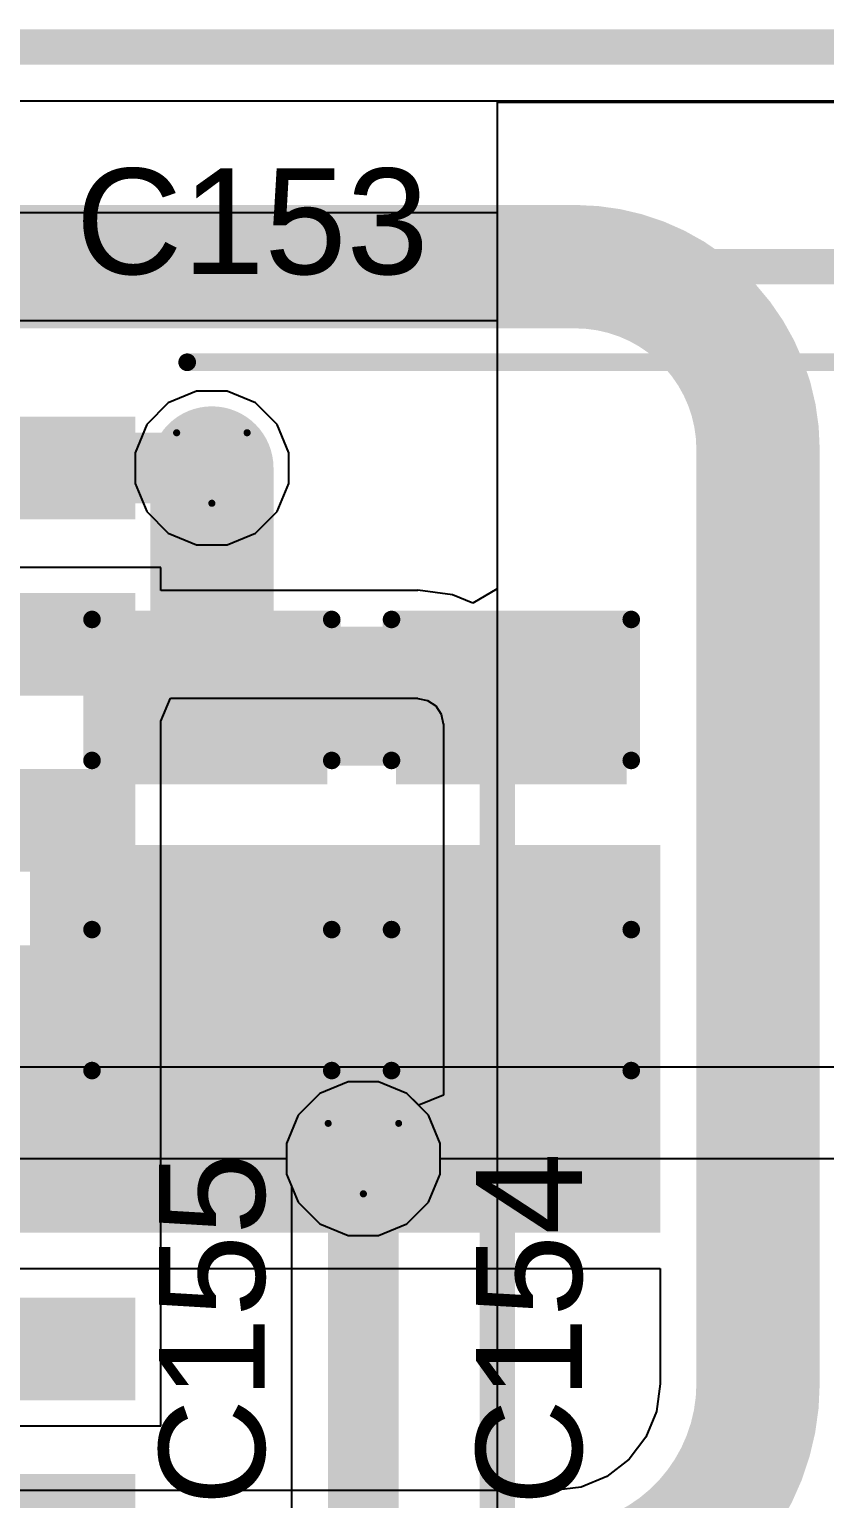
# Model space of a CAD drawing. Header units: inches. Extents: x 0 to 5359, y 0 to 5098.
# Drawn here: x 41.99 to 47.72, y 109.54 to 120.13 of the extents above; entities that cross this region are included whole.
import ezdxf

# ---------------------------------------------------------------- set-up
doc = ezdxf.new("R2010")
doc.units = ezdxf.units.IN
for name, color, linetype in [('Board Outline', 216, 'Continuous'), ('Bottom Layer', 5, 'Continuous'), ('Bottom Overlay', 54, 'Continuous'), ('Bottom Paste', 16, 'Continuous'), ('Bottom Solder', 6, 'Continuous'), ('Drill Drawing', 1, 'Continuous'), ('Layer 1', 16, 'Continuous'), ('Layer 2', 76, 'Continuous'), ('Top Layer', 1, 'Continuous'), ('Top Overlay', 2, 'Continuous'), ('Top Paste', 8, 'Continuous'), ('Top Solder', 216, 'Continuous'), ('Via Holes', 16, 'Continuous')]:
    doc.layers.add(name, color=color, linetype=linetype)
doc.styles.add('Arial', font='', dxfattribs={"height": 0.2})
doc.styles.get('Arial').set_extended_font_data('Arial')

# ---------------------------------------------------------------- blocks, each defined once
blk = doc.blocks.new('SOIC_16_300____B_9')
at = {"layer": 'Bottom Layer'}
for points in [[(-5.7, 4.745), (-4.05, 4.745), (-4.05, 4.145), (-5.7, 4.145)], [(4.05, 4.745), (5.7, 4.745), (5.7, 4.145), (4.05, 4.145)], [(-5.7, 3.475), (-4.05, 3.475), (-4.05, 2.875), (-5.7, 2.875)], [(4.05, 3.475), (5.7, 3.475), (5.7, 2.875), (4.05, 2.875)], [(-5.7, 2.205), (-4.05, 2.205), (-4.05, 1.605), (-5.7, 1.605)], [(4.05, 2.205), (5.7, 2.205), (5.7, 1.605), (4.05, 1.605)], [(-5.7, 0.935), (-4.05, 0.935), (-4.05, 0.335), (-5.7, 0.335)], [(4.05, 0.935), (5.7, 0.935), (5.7, 0.335), (4.05, 0.335)], [(-5.7, -0.335), (-4.05, -0.335), (-4.05, -0.935), (-5.7, -0.935)], [(4.05, -0.335), (5.7, -0.335), (5.7, -0.935), (4.05, -0.935)], [(-5.7, -1.605), (-4.05, -1.605), (-4.05, -2.205), (-5.7, -2.205)], [(4.05, -1.605), (5.7, -1.605), (5.7, -2.205), (4.05, -2.205)], [(-5.7, -2.875), (-4.05, -2.875), (-4.05, -3.475), (-5.7, -3.475)], [(4.05, -2.875), (5.7, -2.875), (5.7, -3.475), (4.05, -3.475)], [(-5.7, -4.145), (-4.05, -4.145), (-4.05, -4.745), (-5.7, -4.745)], [(4.05, -4.145), (5.7, -4.145), (5.7, -4.745), (4.05, -4.745)]]:
    blk.add_hatch(color=5, dxfattribs=at).paths.add_polyline_path(points)
at = {"layer": 'Bottom Overlay'}
blk.add_hatch(color=54, dxfattribs=at).paths.add_polyline_path([(-3.962, -4.775), (-3.607, -4.775), (-3.607, -4.115), (-3.962, -4.115)])
at = {"layer": 'Bottom Paste'}
for points in [[(-5.7, 4.745), (-4.05, 4.745), (-4.05, 4.145), (-5.7, 4.145)], [(4.05, 4.745), (5.7, 4.745), (5.7, 4.145), (4.05, 4.145)], [(-5.7, 3.475), (-4.05, 3.475), (-4.05, 2.875), (-5.7, 2.875)], [(4.05, 3.475), (5.7, 3.475), (5.7, 2.875), (4.05, 2.875)], [(-5.7, 2.205), (-4.05, 2.205), (-4.05, 1.605), (-5.7, 1.605)], [(4.05, 2.205), (5.7, 2.205), (5.7, 1.605), (4.05, 1.605)], [(-5.7, 0.935), (-4.05, 0.935), (-4.05, 0.335), (-5.7, 0.335)], [(4.05, 0.935), (5.7, 0.935), (5.7, 0.335), (4.05, 0.335)], [(-5.7, -0.335), (-4.05, -0.335), (-4.05, -0.935), (-5.7, -0.935)], [(4.05, -0.335), (5.7, -0.335), (5.7, -0.935), (4.05, -0.935)], [(-5.7, -1.605), (-4.05, -1.605), (-4.05, -2.205), (-5.7, -2.205)], [(4.05, -1.605), (5.7, -1.605), (5.7, -2.205), (4.05, -2.205)], [(-5.7, -2.875), (-4.05, -2.875), (-4.05, -3.475), (-5.7, -3.475)], [(4.05, -2.875), (5.7, -2.875), (5.7, -3.475), (4.05, -3.475)], [(-5.7, -4.145), (-4.05, -4.145), (-4.05, -4.745), (-5.7, -4.745)], [(4.05, -4.145), (5.7, -4.145), (5.7, -4.745), (4.05, -4.745)]]:
    blk.add_hatch(color=16, dxfattribs=at).paths.add_polyline_path(points)
at = {"layer": 'Bottom Solder'}
for points in [[(-5.77, 4.815), (-3.98, 4.815), (-3.98, 4.075), (-5.77, 4.075)], [(3.98, 4.815), (5.77, 4.815), (5.77, 4.075), (3.98, 4.075)], [(-5.77, 3.545), (-3.98, 3.545), (-3.98, 2.805), (-5.77, 2.805)], [(3.98, 3.545), (5.77, 3.545), (5.77, 2.805), (3.98, 2.805)], [(-5.77, 2.275), (-3.98, 2.275), (-3.98, 1.535), (-5.77, 1.535)], [(3.98, 2.275), (5.77, 2.275), (5.77, 1.535), (3.98, 1.535)], [(-5.77, 1.005), (-3.98, 1.005), (-3.98, 0.265), (-5.77, 0.265)], [(3.98, 1.005), (5.77, 1.005), (5.77, 0.265), (3.98, 0.265)], [(-5.77, -0.265), (-3.98, -0.265), (-3.98, -1.005), (-5.77, -1.005)], [(3.98, -0.265), (5.77, -0.265), (5.77, -1.005), (3.98, -1.005)], [(-5.77, -1.535), (-3.98, -1.535), (-3.98, -2.275), (-5.77, -2.275)], [(3.98, -1.535), (5.77, -1.535), (5.77, -2.275), (3.98, -2.275)], [(-5.77, -2.805), (-3.98, -2.805), (-3.98, -3.545), (-5.77, -3.545)], [(3.98, -2.805), (5.77, -2.805), (5.77, -3.545), (3.98, -3.545)], [(-5.77, -4.075), (-3.98, -4.075), (-3.98, -4.815), (-5.77, -4.815)], [(3.98, -4.075), (5.77, -4.075), (5.77, -4.815), (3.98, -4.815)]]:
    blk.add_hatch(color=6, dxfattribs=at).paths.add_polyline_path(points)
at = {"layer": 'Bottom Overlay'}
for points in [[(-3.607, 5.207, 0.127, 0.127, 0), (3.835, 5.207, 0.127, 0.127, 0)], [(-6.002, -4.343, 0.2, 0.2, 0), (-5.875, -4.47, 0.2, 0.2, 0)], [(-6.002, -4.597, 0.2, 0.2, 0), (-6.002, -4.343, 0.2, 0.2, 0)], [(-6.002, -4.597, 0.2, 0.2, 0), (-5.875, -4.47, 0.2, 0.2, 0)], [(-3.607, -5.207, 0.127, 0.127, 0), (3.835, -5.207, 0.127, 0.127, 0)]]:
    blk.add_lwpolyline(points, format="xyseb", dxfattribs=at)
for points in [[(-3.639, 5.207, 0.0635, 0.0635, 1), (-3.575, 5.207, 0.0635, 0.0635, 1)], [(3.804, 5.207, 0.0635, 0.0635, 1), (3.867, 5.207, 0.0635, 0.0635, 1)], [(-6.052, -4.343, 0.1, 0.1, 1), (-5.952, -4.343, 0.1, 0.1, 1)], [(-6.052, -4.343, 0.1, 0.1, 1), (-5.952, -4.343, 0.1, 0.1, 1)], [(-5.925, -4.47, 0.1, 0.1, 1), (-5.825, -4.47, 0.1, 0.1, 1)], [(-5.925, -4.47, 0.1, 0.1, 1), (-5.825, -4.47, 0.1, 0.1, 1)], [(-6.052, -4.597, 0.1, 0.1, 1), (-5.952, -4.597, 0.1, 0.1, 1)], [(-6.052, -4.597, 0.1, 0.1, 1), (-5.952, -4.597, 0.1, 0.1, 1)], [(-3.639, -5.207, 0.0635, 0.0635, 1), (-3.575, -5.207, 0.0635, 0.0635, 1)], [(3.804, -5.207, 0.0635, 0.0635, 1), (3.867, -5.207, 0.0635, 0.0635, 1)]]:
    blk.add_lwpolyline(points, format="xyseb", close=True, dxfattribs=at)
blk = doc.blocks.new('C___0805_29')
at = {"layer": 'Top Layer'}
for points in [[(-1.524, 0.762), (-0.508, 0.762), (-0.508, -0.762), (-1.524, -0.762)], [(0.508, 0.762), (1.524, 0.762), (1.524, -0.762), (0.508, -0.762)]]:
    blk.add_hatch(color=1, dxfattribs=at).paths.add_polyline_path(points)
at = {"layer": 'Top Paste'}
for points in [[(-1.524, 0.762), (-0.508, 0.762), (-0.508, -0.762), (-1.524, -0.762)], [(0.508, 0.762), (1.524, 0.762), (1.524, -0.762), (0.508, -0.762)]]:
    blk.add_hatch(color=8, dxfattribs=at).paths.add_polyline_path(points)
at = {"layer": 'Top Solder'}
for points in [[(-1.594, 0.832), (-0.438, 0.832), (-0.438, -0.832), (-1.594, -0.832)], [(0.438, 0.832), (1.594, 0.832), (1.594, -0.832), (0.438, -0.832)]]:
    blk.add_hatch(color=216, dxfattribs=at).paths.add_polyline_path(points)
at = {"layer": 'Top Overlay'}
for points in [[(-1.626, -0.864, 0.127, 0.127, 0), (-1.626, 0.864, 0.127, 0.127, 0)], [(-0.61, 0.864, 0.127, 0.127, 0), (-1.626, 0.864, 0.127, 0.127, 0)], [(1.626, 0.864, 0.127, 0.127, 0), (0.61, 0.864, 0.127, 0.127, 0)], [(1.626, -0.864, 0.127, 0.127, 0), (1.626, 0.864, 0.127, 0.127, 0)], [(-0.61, -0.864, 0.127, 0.127, 0), (-1.626, -0.864, 0.127, 0.127, 0)], [(1.626, -0.864, 0.127, 0.127, 0), (0.61, -0.864, 0.127, 0.127, 0)]]:
    blk.add_lwpolyline(points, format="xyseb", dxfattribs=at)
for points in [[(-1.657, 0.864, 0.0635, 0.0635, 1), (-1.594, 0.864, 0.0635, 0.0635, 1)], [(-1.657, 0.864, 0.0635, 0.0635, 1), (-1.594, 0.864, 0.0635, 0.0635, 1)], [(-0.641, 0.864, 0.0635, 0.0635, 1), (-0.578, 0.864, 0.0635, 0.0635, 1)], [(0.578, 0.864, 0.0635, 0.0635, 1), (0.641, 0.864, 0.0635, 0.0635, 1)], [(1.594, 0.864, 0.0635, 0.0635, 1), (1.657, 0.864, 0.0635, 0.0635, 1)], [(1.594, 0.864, 0.0635, 0.0635, 1), (1.657, 0.864, 0.0635, 0.0635, 1)], [(-1.657, -0.864, 0.0635, 0.0635, 1), (-1.594, -0.864, 0.0635, 0.0635, 1)], [(-1.657, -0.864, 0.0635, 0.0635, 1), (-1.594, -0.864, 0.0635, 0.0635, 1)], [(-0.641, -0.864, 0.0635, 0.0635, 1), (-0.578, -0.864, 0.0635, 0.0635, 1)], [(0.578, -0.864, 0.0635, 0.0635, 1), (0.641, -0.864, 0.0635, 0.0635, 1)], [(1.594, -0.864, 0.0635, 0.0635, 1), (1.657, -0.864, 0.0635, 0.0635, 1)], [(1.594, -0.864, 0.0635, 0.0635, 1), (1.657, -0.864, 0.0635, 0.0635, 1)]]:
    blk.add_lwpolyline(points, format="xyseb", close=True, dxfattribs=at)
blk = doc.blocks.new('C___0805_30')
at = {"layer": 'Top Layer'}
for points in [[(-1.524, 0.762), (-0.508, 0.762), (-0.508, -0.762), (-1.524, -0.762)], [(0.508, 0.762), (1.524, 0.762), (1.524, -0.762), (0.508, -0.762)]]:
    blk.add_hatch(color=1, dxfattribs=at).paths.add_polyline_path(points)
at = {"layer": 'Top Paste'}
for points in [[(-1.524, 0.762), (-0.508, 0.762), (-0.508, -0.762), (-1.524, -0.762)], [(0.508, 0.762), (1.524, 0.762), (1.524, -0.762), (0.508, -0.762)]]:
    blk.add_hatch(color=8, dxfattribs=at).paths.add_polyline_path(points)
at = {"layer": 'Top Solder'}
for points in [[(-1.594, 0.832), (-0.438, 0.832), (-0.438, -0.832), (-1.594, -0.832)], [(0.438, 0.832), (1.594, 0.832), (1.594, -0.832), (0.438, -0.832)]]:
    blk.add_hatch(color=216, dxfattribs=at).paths.add_polyline_path(points)
at = {"layer": 'Top Overlay'}
for points in [[(-1.626, -0.864, 0.127, 0.127, 0), (-1.626, 0.864, 0.127, 0.127, 0)], [(-0.61, 0.864, 0.127, 0.127, 0), (-1.626, 0.864, 0.127, 0.127, 0)], [(1.626, 0.864, 0.127, 0.127, 0), (0.61, 0.864, 0.127, 0.127, 0)], [(1.626, -0.864, 0.127, 0.127, 0), (1.626, 0.864, 0.127, 0.127, 0)], [(-0.61, -0.864, 0.127, 0.127, 0), (-1.626, -0.864, 0.127, 0.127, 0)], [(1.626, -0.864, 0.127, 0.127, 0), (0.61, -0.864, 0.127, 0.127, 0)]]:
    blk.add_lwpolyline(points, format="xyseb", dxfattribs=at)
for points in [[(-1.657, 0.864, 0.0635, 0.0635, 1), (-1.594, 0.864, 0.0635, 0.0635, 1)], [(-1.657, 0.864, 0.0635, 0.0635, 1), (-1.594, 0.864, 0.0635, 0.0635, 1)], [(-0.641, 0.864, 0.0635, 0.0635, 1), (-0.578, 0.864, 0.0635, 0.0635, 1)], [(0.578, 0.864, 0.0635, 0.0635, 1), (0.641, 0.864, 0.0635, 0.0635, 1)], [(1.594, 0.864, 0.0635, 0.0635, 1), (1.657, 0.864, 0.0635, 0.0635, 1)], [(1.594, 0.864, 0.0635, 0.0635, 1), (1.657, 0.864, 0.0635, 0.0635, 1)], [(-1.657, -0.864, 0.0635, 0.0635, 1), (-1.594, -0.864, 0.0635, 0.0635, 1)], [(-1.657, -0.864, 0.0635, 0.0635, 1), (-1.594, -0.864, 0.0635, 0.0635, 1)], [(-0.641, -0.864, 0.0635, 0.0635, 1), (-0.578, -0.864, 0.0635, 0.0635, 1)], [(0.578, -0.864, 0.0635, 0.0635, 1), (0.641, -0.864, 0.0635, 0.0635, 1)], [(1.594, -0.864, 0.0635, 0.0635, 1), (1.657, -0.864, 0.0635, 0.0635, 1)], [(1.594, -0.864, 0.0635, 0.0635, 1), (1.657, -0.864, 0.0635, 0.0635, 1)]]:
    blk.add_lwpolyline(points, format="xyseb", close=True, dxfattribs=at)

msp = doc.modelspace()

# ---------------------------------------------------------------- hatches: boundary and pattern name
at = {"layer": 'Bottom Layer'}
h = msp.add_hatch(color=5, dxfattribs=at)
edge = h.paths.add_edge_path()
edge.add_arc((43.307, 116.966), 0.3, 0, 360)
h = msp.add_hatch(color=5, dxfattribs=at)
edge = h.paths.add_edge_path()
edge.add_arc((44.399, 111.989), 0.3, 0, 360)
at = {"layer": 'Layer 1'}
h = msp.add_hatch(color=16, dxfattribs=at)
edge = h.paths.add_edge_path()
edge.add_arc((43.307, 116.966), 0.3, 0, 360)
h = msp.add_hatch(color=16, dxfattribs=at)
edge = h.paths.add_edge_path()
edge.add_arc((44.399, 111.989), 0.3, 0, 360)
at = {"layer": 'Layer 2'}
h = msp.add_hatch(color=76, dxfattribs=at)
edge = h.paths.add_edge_path()
edge.add_arc((43.307, 116.966), 0.3, 0, 360)
h = msp.add_hatch(color=76, dxfattribs=at)
edge = h.paths.add_edge_path()
edge.add_arc((44.399, 111.989), 0.3, 0, 360)
at = {"layer": 'Top Layer'}
h = msp.add_hatch(color=1, dxfattribs=at)
edge = h.paths.add_edge_path()
edge.add_arc((43.307, 116.966), 0.3, 0, 360)
for points in [[(41.995, 111.456), (46.539, 111.456), (46.539, 114.249), (41.995, 114.249)], [(40.054, 111.456), (46.539, 111.456), (46.539, 113.523), (40.054, 113.523)], [(40.054, 112.923), (45.466, 112.923), (45.466, 113.523), (40.054, 113.523)], [(31.765, 111.456), (46.228, 111.456), (46.228, 112.556), (31.765, 112.556)]]:
    msp.add_hatch(color=1, dxfattribs=at).paths.add_polyline_path(points)
h = msp.add_hatch(color=1, dxfattribs=at)
edge = h.paths.add_edge_path()
edge.add_arc((44.399, 111.989), 0.3, 0, 360)
at = {"layer": 'Via Holes'}
h = msp.add_hatch(color=7, dxfattribs=at)
edge = h.paths.add_edge_path()
edge.add_arc((43.307, 116.966), 0.15, 0, 360)
h = msp.add_hatch(color=7, dxfattribs=at)
edge = h.paths.add_edge_path()
edge.add_arc((44.399, 111.989), 0.15, 0, 360)

# ---------------------------------------------------------------- linework, layer by layer
at = {"layer": 'Board Outline'}
msp.add_lwpolyline([(0, 120, 0.254, 0.254, 0), (110, 120, 0.254, 0.254, 0)], format="xyseb", dxfattribs=at)
at = {"layer": 'Bottom Layer'}
for p, q in [((4.145, 119.612), (45.364, 119.612)), ((45.364, 119.612), (45.364, 118.806)), ((49.276, 119.6), (45.364, 119.6)), ((45.364, 119.6), (45.364, 105.626)), ((45.364, 118.806), (36.703, 118.806)), ((36.703, 118.029), (45.364, 118.029)), ((45.364, 118.029), (45.364, 116.096)), ((42.94, 116.25), (40.782, 116.25)), ((42.94, 116.084), (42.94, 116.25)), ((44.792, 116.084), (42.94, 116.084)), ((45.041, 116.052), (44.792, 116.085)), ((44.792, 116.085), (44.792, 116.084)), ((45.187, 115.992), (45.041, 116.052)), ((45.364, 116.096), (45.187, 115.992)), ((42.94, 115.142), (43.008, 115.307)), ((43.008, 115.307), (44.792, 115.307)), ((44.792, 115.307), (44.792, 115.305)), ((44.792, 115.305), (44.861, 115.291)), ((44.861, 115.291), (44.921, 115.252)), ((44.921, 115.252), (44.96, 115.193)), ((42.94, 114.98), (42.94, 115.142)), ((44.96, 115.193), (44.974, 115.123)), ((44.974, 115.123), (44.976, 115.123)), ((44.976, 115.123), (44.976, 112.447)), ((42.94, 114.964), (42.94, 114.98)), ((42.94, 113.872), (42.94, 114.964)), ((42.94, 113.71), (42.94, 113.872)), ((42.94, 113.872), (42.94, 113.872)), ((42.94, 112.617), (42.94, 113.71)), ((42.94, 113.71), (42.94, 113.71)), ((42.94, 112.602), (42.94, 112.617)), ((42.94, 112.44), (42.94, 112.602)), ((44.085, 112.458), (43.93, 112.302)), ((44.289, 112.543), (44.085, 112.458)), ((44.509, 112.543), (44.289, 112.543)), ((44.713, 112.458), (44.509, 112.543)), ((44.798, 112.373), (44.713, 112.458)), ((42.94, 112.424), (42.94, 112.44)), ((42.94, 111.347), (42.94, 112.424)), ((44.976, 112.447), (44.798, 112.373)), ((43.93, 112.302), (43.845, 112.099)), ((43.845, 112.099), (43.845, 111.878)), ((43.845, 111.878), (43.881, 111.791)), ((43.881, 111.791), (43.881, 109.274)), ((42.94, 111.332), (42.94, 111.347)), ((42.94, 111.17), (42.94, 111.332)), ((42.94, 111.154), (42.94, 111.17)), ((42.94, 110.062), (42.94, 111.154)), ((40.782, 110.062), (42.94, 110.062))]:
    msp.add_line(p, q, dxfattribs=at)
for points in [[(36.703, 118.417, 0.254, 0.254, 0), (52.906, 118.417, 0.254, 0.254, 0)], [(41.861, 116.966, 0.508, 0.508, 0), (43.307, 116.966, 0.508, 0.508, 0)], [(41.861, 115.696, 0.254, 0.254, 0), (44.792, 115.696, 0.254, 0.254, 0)], [(44.792, 115.696, 0.254, 0.254, -0.414214), (45.364, 115.123, 0.254, 0.254, 0)], [(45.364, 106.858, 0.254, 0.254, 0), (45.364, 115.123, 0.254, 0.254, 0)], [(44.399, 108.574, 0.508, 0.508, 0), (44.399, 111.989, 0.508, 0.508, 0)]]:
    msp.add_lwpolyline(points, format="xyseb", dxfattribs=at)
for points in [[(41.734, 116.966, 0.254, 0.254, 1), (41.988, 116.966, 0.254, 0.254, 1)], [(43.18, 116.966, 0.254, 0.254, 1), (43.434, 116.966, 0.254, 0.254, 1)], [(44.728, 115.696, 0.127, 0.127, 1), (44.855, 115.696, 0.127, 0.127, 1)], [(44.728, 115.696, 0.127, 0.127, 1), (44.855, 115.696, 0.127, 0.127, 1)], [(45.301, 115.123, 0.127, 0.127, 1), (45.428, 115.123, 0.127, 0.127, 1)], [(45.301, 115.123, 0.127, 0.127, 1), (45.428, 115.123, 0.127, 0.127, 1)], [(44.272, 111.989, 0.254, 0.254, 1), (44.526, 111.989, 0.254, 0.254, 1)]]:
    msp.add_lwpolyline(points, format="xyseb", close=True, dxfattribs=at)
at = {"layer": 'Drill Drawing'}
for points in [[(43.053, 117.22, 0.0508, 0.0508, 0), (43.561, 117.22, 0.0508, 0.0508, 0)], [(43.053, 117.22, 0.0508, 0.0508, 0), (43.307, 116.712, 0.0508, 0.0508, 0)], [(43.307, 116.712, 0.0508, 0.0508, 0), (43.561, 117.22, 0.0508, 0.0508, 0)], [(44.145, 112.243, 0.0508, 0.0508, 0), (44.653, 112.243, 0.0508, 0.0508, 0)], [(44.145, 112.243, 0.0508, 0.0508, 0), (44.399, 111.735, 0.0508, 0.0508, 0)], [(44.399, 111.735, 0.0508, 0.0508, 0), (44.653, 112.243, 0.0508, 0.0508, 0)]]:
    msp.add_lwpolyline(points, format="xyseb", dxfattribs=at)
for points in [[(43.04, 117.22, 0.0254, 0.0254, 1), (43.066, 117.22, 0.0254, 0.0254, 1)], [(43.04, 117.22, 0.0254, 0.0254, 1), (43.066, 117.22, 0.0254, 0.0254, 1)], [(43.548, 117.22, 0.0254, 0.0254, 1), (43.574, 117.22, 0.0254, 0.0254, 1)], [(43.548, 117.22, 0.0254, 0.0254, 1), (43.574, 117.22, 0.0254, 0.0254, 1)], [(43.294, 116.712, 0.0254, 0.0254, 1), (43.32, 116.712, 0.0254, 0.0254, 1)], [(43.294, 116.712, 0.0254, 0.0254, 1), (43.32, 116.712, 0.0254, 0.0254, 1)], [(44.133, 112.243, 0.0254, 0.0254, 1), (44.158, 112.243, 0.0254, 0.0254, 1)], [(44.133, 112.243, 0.0254, 0.0254, 1), (44.158, 112.243, 0.0254, 0.0254, 1)], [(44.641, 112.243, 0.0254, 0.0254, 1), (44.666, 112.243, 0.0254, 0.0254, 1)], [(44.641, 112.243, 0.0254, 0.0254, 1), (44.666, 112.243, 0.0254, 0.0254, 1)], [(44.386, 111.735, 0.0254, 0.0254, 1), (44.412, 111.735, 0.0254, 0.0254, 1)], [(44.386, 111.735, 0.0254, 0.0254, 1), (44.412, 111.735, 0.0254, 0.0254, 1)]]:
    msp.add_lwpolyline(points, format="xyseb", close=True, dxfattribs=at)
at = {"layer": 'Layer 1'}
for p, q in [((4.145, 119.612), (105.855, 119.612)), ((42.993, 117.435), (42.837, 117.279)), ((43.197, 117.52), (42.993, 117.435)), ((43.417, 117.52), (43.197, 117.52)), ((43.621, 117.435), (43.417, 117.52)), ((43.777, 117.279), (43.621, 117.435)), ((42.837, 117.279), (42.753, 117.076)), ((43.861, 117.076), (43.777, 117.279)), ((42.753, 117.076), (42.753, 116.855)), ((43.861, 116.855), (43.861, 117.076)), ((42.753, 116.855), (42.837, 116.652)), ((43.777, 116.652), (43.861, 116.855)), ((42.837, 116.652), (42.993, 116.496)), ((43.621, 116.496), (43.777, 116.652)), ((42.993, 116.496), (43.197, 116.412)), ((43.417, 116.412), (43.621, 116.496)), ((43.197, 116.412), (43.417, 116.412)), ((44.085, 112.458), (43.93, 112.302)), ((44.289, 112.543), (44.085, 112.458)), ((44.509, 112.543), (44.289, 112.543)), ((44.713, 112.458), (44.509, 112.543)), ((44.869, 112.302), (44.713, 112.458)), ((43.93, 112.302), (43.845, 112.099)), ((44.953, 112.099), (44.869, 112.302)), ((43.845, 112.099), (43.845, 111.878)), ((44.953, 111.878), (44.953, 112.099)), ((43.845, 111.878), (43.93, 111.675)), ((44.869, 111.675), (44.953, 111.878)), ((43.93, 111.675), (44.085, 111.519)), ((44.713, 111.519), (44.869, 111.675)), ((44.085, 111.519), (44.289, 111.435)), ((44.509, 111.435), (44.713, 111.519)), ((44.289, 111.435), (44.509, 111.435))]:
    msp.add_line(p, q, dxfattribs=at)
at = {"layer": 'Layer 2'}
for p, q in [((4.145, 119.612), (70.48, 119.612)), ((42.993, 117.435), (42.837, 117.279)), ((43.197, 117.52), (42.993, 117.435)), ((43.417, 117.52), (43.197, 117.52)), ((43.621, 117.435), (43.417, 117.52)), ((43.777, 117.279), (43.621, 117.435)), ((42.837, 117.279), (42.753, 117.076)), ((43.861, 117.076), (43.777, 117.279)), ((42.753, 117.076), (42.753, 116.855)), ((43.861, 116.855), (43.861, 117.076)), ((42.753, 116.855), (42.837, 116.652)), ((43.777, 116.652), (43.861, 116.855)), ((42.837, 116.652), (42.993, 116.496)), ((43.621, 116.496), (43.777, 116.652)), ((42.993, 116.496), (43.197, 116.412)), ((43.417, 116.412), (43.621, 116.496)), ((43.197, 116.412), (43.417, 116.412)), ((58.801, 112.649), (9.789, 112.649)), ((35.083, 111.989), (43.845, 111.989)), ((43.845, 111.989), (43.845, 111.878)), ((44.953, 111.878), (44.953, 111.989)), ((44.953, 111.989), (58.344, 111.989)), ((43.845, 111.878), (43.93, 111.675)), ((44.869, 111.675), (44.953, 111.878)), ((43.93, 111.675), (44.085, 111.519)), ((44.713, 111.519), (44.869, 111.675)), ((44.085, 111.519), (44.289, 111.435)), ((44.509, 111.435), (44.713, 111.519)), ((44.289, 111.435), (44.509, 111.435))]:
    msp.add_line(p, q, dxfattribs=at)
at = {"layer": 'Top Layer'}
for p, q in [((31.765, 111.197), (46.539, 111.197)), ((46.539, 111.197), (46.539, 110.367)), ((46.539, 110.367), (46.513, 110.167)), ((46.539, 110.367), (46.539, 110.367)), ((46.513, 110.167), (46.436, 109.981)), ((46.436, 109.981), (46.314, 109.822)), ((46.314, 109.822), (46.154, 109.699)), ((46.154, 109.699), (45.968, 109.622)), ((45.769, 109.596), (15.258, 109.596)), ((45.968, 109.622), (45.769, 109.596)), ((45.769, 109.596), (45.769, 109.596))]:
    msp.add_line(p, q, dxfattribs=at)
for points in [[(41.127, 118.417, 0.889, 0.889, 0), (45.927, 118.417, 0.889, 0.889, 0)], [(45.927, 118.417, 0.889, 0.889, -0.414214), (47.244, 117.101, 0.889, 0.889, 0)], [(47.244, 110.367, 0.889, 0.889, 0), (47.244, 117.101, 0.889, 0.889, 0)], [(43.307, 115.265, 0.889, 0.889, 0), (43.307, 116.966, 0.889, 0.889, 0)], [(43.307, 115.265, 0.889, 0.889, 0), (45.466, 115.265, 0.889, 0.889, 0)], [(47.244, 110.367, 0.889, 0.889, -0.414214), (45.769, 108.891, 0.889, 0.889, 0)]]:
    msp.add_lwpolyline(points, format="xyseb", dxfattribs=at)
for points in [[(45.705, 118.417, 0.445, 0.445, 1), (46.15, 118.417, 0.445, 0.445, 1)], [(45.705, 118.417, 0.445, 0.445, 1), (46.15, 118.417, 0.445, 0.445, 1)], [(47.022, 117.101, 0.445, 0.445, 1), (47.466, 117.101, 0.445, 0.445, 1)], [(47.022, 117.101, 0.445, 0.445, 1), (47.466, 117.101, 0.445, 0.445, 1)], [(43.085, 116.966, 0.445, 0.445, 1), (43.529, 116.966, 0.445, 0.445, 1)], [(43.085, 115.265, 0.445, 0.445, 1), (43.529, 115.265, 0.445, 0.445, 1)], [(43.085, 115.265, 0.445, 0.445, 1), (43.529, 115.265, 0.445, 0.445, 1)], [(45.244, 115.265, 0.445, 0.445, 1), (45.688, 115.265, 0.445, 0.445, 1)], [(47.022, 110.367, 0.445, 0.445, 1), (47.466, 110.367, 0.445, 0.445, 1)], [(47.022, 110.367, 0.445, 0.445, 1), (47.466, 110.367, 0.445, 0.445, 1)]]:
    msp.add_lwpolyline(points, format="xyseb", close=True, dxfattribs=at)

# ---------------------------------------------------------------- block references
msp.add_blockref('SOIC_16_300____B_9', (46.736, 112.521))
at = {"rotation": 270}
for name, p in [('C___0805_29', (43.307, 114.249)), ('C___0805_30', (45.466, 114.249))]:
    msp.add_blockref(name, p, dxfattribs=at)

# ---------------------------------------------------------------- texts
at = {"layer": 'Top Overlay', "style": 'Arial'}
msp.add_text('C153', height=0.762, dxfattribs=at).set_placement((42.325, 118.363))
for s, p in [('C155', (43.688, 109.487)), ('C154', (45.974, 109.487))]:
    msp.add_text(s, height=0.762, rotation=90, dxfattribs=at).set_placement(p)

doc.saveas('drawing.dxf')
